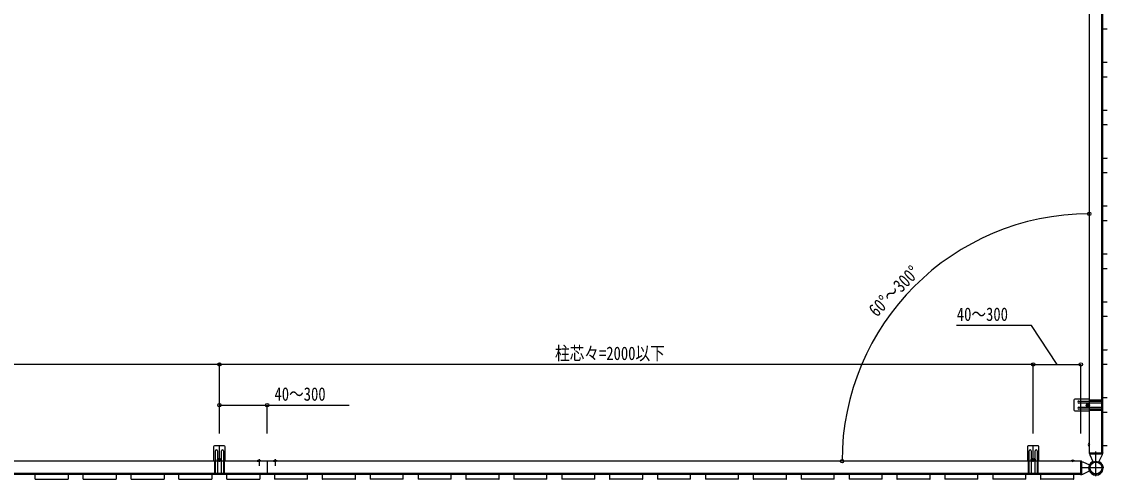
# Model space of a CAD drawing. Units: millimetres, scale not verified. Extents: x -4205 to 4205, y -2970 to 2970.
# Drawn here: x -76 to 2592, y 345 to 1469 of the extents above; entities that cross this region are included whole.
import ezdxf
from ezdxf.enums import TextEntityAlignment as Align

# ---------------------------------------------------------------- set-up
doc = ezdxf.new("R2010")
doc.units = ezdxf.units.MM
doc.header["$LTSCALE"] = 16
for name, color, linetype in [('0-4_YKK_12', 2, 'Continuous'), ('0-5_YKK_A1', 4, 'Continuous'), ('0-6_YKK_D', 6, 'Continuous')]:
    doc.layers.add(name, color=color, linetype=linetype)
doc.styles.add('ＭＳ ゴシック', font='')
doc.styles.get('ＭＳ ゴシック').set_extended_font_data('MS Gothic')

msp = doc.modelspace()

# ---------------------------------------------------------------- linework, layer by layer
at = {"layer": '0-4_YKK_12'}
for p, q in [((410.25, 397.46), (410.25, 429.31)), ((2410.25, 397.46), (2410.25, 429.31)), ((2564.5, 353.24), (2564.5, 413.09)), ((545.96, 389.6), (544.46, 389.6)), ((2584.2, 373.1), (2525.78, 373.1))]:
    msp.add_line(p, q, dxfattribs=at)
at = {"layer": '0-5_YKK_A1'}
for p, q in [((2548, 2410.1), (2548, 410.1)), ((2578, 2410.1), (2578, 410.1)), ((2581, 2410.1), (2581, 410.1)), ((2579.6, 1369.79), (2579.6, 1450.62)), ((2592.2, 1450.82), (2579.8, 1450.82)), ((2579.8, 1369.59), (2592.2, 1369.59)), ((2579.6, 1252.09), (2579.6, 1332.92)), ((2592.2, 1333.12), (2579.8, 1333.12)), ((2579.8, 1251.89), (2592.2, 1251.89)), ((2579.6, 1134.39), (2579.6, 1215.22)), ((2592.2, 1215.42), (2579.8, 1215.42)), ((2579.8, 1134.19), (2592.2, 1134.19)), ((2579.6, 1016.69), (2579.6, 1097.52)), ((2592.2, 1097.72), (2579.8, 1097.72)), ((2579.8, 1016.49), (2592.2, 1016.49)), ((2579.6, 898.99), (2579.6, 979.82)), ((2592.2, 980.02), (2579.8, 980.02)), ((2579.8, 898.79), (2592.2, 898.79)), ((2579.6, 781.29), (2579.6, 862.12)), ((2592.2, 862.32), (2579.8, 862.32)), ((2579.8, 781.09), (2592.2, 781.09)), ((2579.6, 663.59), (2579.6, 744.42)), ((2592.2, 744.62), (2579.8, 744.62)), ((2579.8, 663.39), (2592.2, 663.39)), ((2579.6, 545.89), (2579.6, 626.72)), ((2592.2, 626.92), (2579.8, 626.92)), ((2510.33, 539.4), (2510.33, 515.4)), ((2548.03, 541.6), (2512.53, 541.6)), ((2522.83, 537.4), (2579.2, 537.4)), ((2544.8, 533.65), (2544.8, 521.15)), ((2548.03, 541.6), (2548.03, 539.9)), ((2579.2, 539.9), (2548.03, 539.9)), ((2579.2, 537.4), (2579.2, 539.9)), ((2579.8, 545.69), (2592.2, 545.69)), ((2580.2, 533.4), (2580.2, 536.4)), ((2512.53, 513.2), (2548.03, 513.2)), ((2579.2, 532.4), (2522.83, 532.4)), ((2522.83, 522.4), (2579.2, 522.4)), ((2579.2, 517.4), (2522.83, 517.4)), ((2549.58, 527.4), (2541.08, 527.4)), ((2544.38, 526.16), (2544.38, 525.33)), ((2545.21, 528.65), (2545.21, 529.48)), ((2548.03, 514.9), (2579.2, 514.9)), ((2548.03, 514.9), (2548.03, 513.2)), ((2579.2, 522.4), (2579.2, 532.4)), ((2579.2, 514.9), (2579.2, 517.4)), ((2579.6, 428.19), (2579.6, 509.02)), ((2592.2, 509.22), (2579.8, 509.22)), ((2580.2, 521.4), (2580.2, 518.4)), ((422.25, 427.27), (398.25, 427.27)), ((2422.25, 427.27), (2398.25, 427.27)), ((2547.49, 434.35), (2547.49, 425.85)), ((2548, 434.35), (2547.49, 434.35)), ((2548, 434.35), (2548, 425.85)), ((2548, 431.5), (2548, 428.7)), ((2579.8, 427.99), (2592.2, 427.99)), ((396.05, 425.07), (396.05, 389.57)), ((400.25, 358.4), (400.25, 414.77)), ((405.25, 414.77), (405.25, 358.4)), ((415.25, 358.4), (415.25, 414.77)), ((420.25, 414.77), (420.25, 358.4)), ((424.45, 389.57), (424.45, 425.07)), ((2396.05, 425.07), (2396.05, 389.57)), ((2400.25, 358.4), (2400.25, 414.77)), ((2405.25, 414.77), (2405.25, 358.4)), ((2415.25, 358.4), (2415.25, 414.77)), ((2420.25, 414.77), (2420.25, 358.4)), ((2424.45, 389.57), (2424.45, 425.07)), ((2548, 425.85), (2547.49, 425.85)), ((2547.7, 410.1), (2547.7, 409.6)), ((2548, 410.1), (2581, 410.1)), ((2549.2, 408.1), (2579.8, 408.1)), ((2549.3, 408.1), (2549.3, 405.6)), ((2549.3, 405.6), (2556.98, 389.12)), ((2579.7, 405.6), (2572.02, 389.12)), ((2579.7, 408.1), (2579.7, 405.6)), ((2527.5, 389.6), (-1472.5, 389.6)), ((397.75, 389.57), (396.05, 389.57)), ((397.75, 389.57), (397.75, 358.4)), ((416.5, 392.8), (404, 392.8)), ((409, 393.21), (408.17, 393.21)), ((410.25, 388.02), (410.25, 396.52)), ((411.49, 392.38), (412.32, 392.38)), ((422.75, 358.4), (422.75, 389.57)), ((424.45, 389.57), (422.75, 389.57)), ((502.8, 390.11), (509.5, 390.11)), ((502.8, 389.6), (502.8, 390.11)), ((502.8, 389.6), (509.5, 389.6)), ((512.2, 390.11), (505.5, 390.11)), ((512.2, 389.6), (505.5, 389.6)), ((506.1, 389.6), (508.9, 389.6)), ((507.5, 394.6), (507.5, 378.57)), ((512.2, 389.6), (512.2, 390.11)), ((527.5, 389.6), (527.5, 356.6)), ((542.79, 390.11), (549.49, 390.11)), ((542.79, 389.6), (542.79, 390.11)), ((542.79, 389.6), (549.49, 389.6)), ((552.19, 390.11), (545.49, 390.11)), ((552.19, 389.6), (545.49, 389.6)), ((546.09, 389.6), (548.89, 389.6)), ((547.49, 394.6), (547.49, 378.57)), ((552.19, 389.6), (552.19, 390.11)), ((2397.75, 389.57), (2396.05, 389.57)), ((2397.75, 389.57), (2397.75, 358.4)), ((2416.5, 392.8), (2404, 392.8)), ((2409, 393.21), (2408.17, 393.21)), ((2410.25, 388.02), (2410.25, 396.52)), ((2411.49, 392.38), (2412.32, 392.38)), ((2422.75, 358.4), (2422.75, 389.57)), ((2424.45, 389.57), (2422.75, 389.57)), ((2511.75, 390.11), (2503.25, 390.11)), ((2503.25, 389.6), (2503.25, 390.11)), ((2511.75, 389.6), (2503.25, 389.6)), ((2508.9, 389.6), (2506.1, 389.6)), ((2511.75, 389.6), (2511.75, 390.11)), ((2529.5, 357.8), (2529.5, 388.4)), ((2529.5, 388.3), (2532, 388.3)), ((2532, 388.3), (2548.48, 380.62)), ((2527.5, 359.6), (-1472.5, 359.6)), ((2527.5, 356.6), (-1472.5, 356.6)), ((-42.42, 345.4), (-42.42, 357.8)), ((38.61, 358), (-42.22, 358)), ((38.81, 357.8), (38.81, 345.4)), ((75.28, 345.4), (75.28, 357.8)), ((156.31, 358), (75.48, 358)), ((156.51, 357.8), (156.51, 345.4)), ((192.98, 345.4), (192.98, 357.8)), ((274.01, 358), (193.18, 358)), ((274.21, 357.8), (274.21, 345.4)), ((310.68, 345.4), (310.68, 357.8)), ((391.71, 358), (310.88, 358)), ((391.91, 357.8), (391.91, 345.4)), ((397.75, 358.4), (400.25, 358.4)), ((404.25, 357.4), (401.25, 357.4)), ((405.25, 358.4), (415.25, 358.4)), ((416.25, 357.4), (419.25, 357.4)), ((420.25, 358.4), (422.75, 358.4)), ((428.38, 345.4), (428.38, 357.8)), ((509.41, 358), (428.58, 358)), ((509.61, 357.8), (509.61, 345.4)), ((545.39, 357.8), (545.39, 345.4)), ((545.59, 358), (626.42, 358)), ((626.62, 345.4), (626.62, 357.8)), ((663.09, 357.8), (663.09, 345.4)), ((663.29, 358), (744.12, 358)), ((744.32, 345.4), (744.32, 357.8)), ((780.79, 357.8), (780.79, 345.4)), ((780.99, 358), (861.82, 358)), ((862.02, 345.4), (862.02, 357.8)), ((898.49, 357.8), (898.49, 345.4)), ((898.69, 358), (979.52, 358)), ((979.72, 345.4), (979.72, 357.8)), ((1016.19, 357.8), (1016.19, 345.4)), ((1016.39, 358), (1097.22, 358)), ((1097.42, 345.4), (1097.42, 357.8)), ((1133.89, 357.8), (1133.89, 345.4)), ((1134.09, 358), (1214.92, 358)), ((1215.12, 345.4), (1215.12, 357.8)), ((1251.59, 357.8), (1251.59, 345.4)), ((1251.79, 358), (1332.62, 358)), ((1332.82, 345.4), (1332.82, 357.8)), ((1369.29, 357.8), (1369.29, 345.4)), ((1369.49, 358), (1450.32, 358)), ((1450.52, 345.4), (1450.52, 357.8)), ((1486.99, 357.8), (1486.99, 345.4)), ((1487.19, 358), (1568.02, 358)), ((1568.22, 345.4), (1568.22, 357.8)), ((1604.69, 357.8), (1604.69, 345.4)), ((1604.89, 358), (1685.72, 358)), ((1685.92, 345.4), (1685.92, 357.8)), ((1722.39, 357.8), (1722.39, 345.4)), ((1722.59, 358), (1803.42, 358)), ((1803.62, 345.4), (1803.62, 357.8)), ((1840.09, 357.8), (1840.09, 345.4)), ((1840.29, 358), (1921.12, 358)), ((1921.32, 345.4), (1921.32, 357.8)), ((1957.79, 357.8), (1957.79, 345.4)), ((1957.99, 358), (2038.82, 358)), ((2039.02, 345.4), (2039.02, 357.8)), ((2075.49, 357.8), (2075.49, 345.4)), ((2075.69, 358), (2156.52, 358)), ((2156.72, 345.4), (2156.72, 357.8)), ((2193.19, 357.8), (2193.19, 345.4)), ((2193.39, 358), (2274.22, 358)), ((2274.42, 345.4), (2274.42, 357.8)), ((2310.89, 357.8), (2310.89, 345.4)), ((2311.09, 358), (2391.92, 358)), ((2392.12, 345.4), (2392.12, 357.8)), ((2397.75, 358.4), (2400.25, 358.4)), ((2404.25, 357.4), (2401.25, 357.4)), ((2405.25, 358.4), (2415.25, 358.4)), ((2416.25, 357.4), (2419.25, 357.4)), ((2420.25, 358.4), (2422.75, 358.4)), ((2428.53, 357.8), (2428.53, 345.4)), ((2428.73, 358), (2509.57, 358)), ((2509.77, 345.4), (2509.77, 357.8)), ((2527.5, 356.3), (2528, 356.3)), ((2529.5, 357.9), (2532, 357.9)), ((2532, 357.9), (2548.48, 365.58)), ((-42.22, 345.2), (38.61, 345.2)), ((75.48, 345.2), (156.31, 345.2)), ((193.18, 345.2), (274.01, 345.2)), ((310.88, 345.2), (391.71, 345.2)), ((428.58, 345.2), (509.41, 345.2)), ((626.42, 345.2), (545.59, 345.2)), ((744.12, 345.2), (663.29, 345.2)), ((861.82, 345.2), (780.99, 345.2)), ((979.52, 345.2), (898.69, 345.2)), ((1097.22, 345.2), (1016.39, 345.2)), ((1214.92, 345.2), (1134.09, 345.2)), ((1332.62, 345.2), (1251.79, 345.2)), ((1450.32, 345.2), (1369.49, 345.2)), ((1568.02, 345.2), (1487.19, 345.2)), ((1685.72, 345.2), (1604.89, 345.2)), ((1803.42, 345.2), (1722.59, 345.2)), ((1921.12, 345.2), (1840.29, 345.2)), ((2038.82, 345.2), (1957.99, 345.2)), ((2156.52, 345.2), (2075.69, 345.2)), ((2274.22, 345.2), (2193.39, 345.2)), ((2391.92, 345.2), (2311.09, 345.2)), ((2509.57, 345.2), (2428.73, 345.2))]:
    msp.add_line(p, q, dxfattribs=at)
for points in [[(2543.55, 527.82), (2542.72, 527.82), (2542.72, 526.99), (2543.55, 526.99)], [(2545.21, 529.48), (2544.38, 529.48), (2544.38, 528.65)], [(2544.38, 525.33), (2545.21, 525.33), (2545.21, 526.16)], [(2546.04, 526.99), (2546.87, 526.99), (2546.87, 527.82), (2546.04, 527.82)], [(2545.9, 432.18), (2547.81, 431.25), (2548.42, 430.1)], [(2545.9, 428.03), (2547.81, 428.96), (2548.42, 430.1)], [(2547.7, 410.1), (2581.3, 410.1), (2581.3, 409.6)], [(408.17, 393.21), (408.17, 392.38), (409, 392.38)], [(410.66, 394.04), (410.66, 394.87), (409.83, 394.87), (409.83, 394.04)], [(409.83, 391.55), (409.83, 390.72), (410.66, 390.72), (410.66, 391.55)], [(412.32, 392.38), (412.32, 393.21), (411.49, 393.21)], [(505.4, 391.75), (506.35, 389.81), (507.5, 389.19)], [(509.6, 391.75), (508.65, 389.81), (507.5, 389.19)], [(545.39, 391.75), (546.34, 389.81), (547.49, 389.19)], [(549.59, 391.75), (548.64, 389.81), (547.49, 389.19)], [(2408.17, 393.21), (2408.17, 392.38), (2409, 392.38)], [(2410.66, 394.04), (2410.66, 394.87), (2409.83, 394.87), (2409.83, 394.04)], [(2409.83, 391.55), (2409.83, 390.72), (2410.66, 390.72), (2410.66, 391.55)], [(2412.32, 392.38), (2412.32, 393.21), (2411.49, 393.21)], [(2505.42, 391.7), (2506.35, 389.79), (2507.5, 389.18)], [(2509.57, 391.7), (2508.64, 389.79), (2507.5, 389.18)], [(2527.5, 356.3), (2527.5, 389.9), (2528, 389.9)]]:
    msp.add_lwpolyline(points, dxfattribs=at)
for centre, radius in [((2544.8, 527.4), 4.25), ((410.25, 392.8), 4.25), ((2410.25, 392.8), 4.25), ((2564.5, 373.1), 16.2), ((2564.5, 373.1), 14.47)]:
    msp.add_circle(centre, radius, dxfattribs=at)
for centre, radius, start, end in [((2579.8, 1450.62), 0.2, 90, 180), ((2592.2, 1450.62), 0.2, 0, 90), ((2579.8, 1369.79), 0.2, 180, 270), ((2592.2, 1369.79), 0.2, 270, 0), ((2579.8, 1332.92), 0.2, 90, 180), ((2592.2, 1332.92), 0.2, 0, 90), ((2579.8, 1252.09), 0.2, 180, 270), ((2592.2, 1252.09), 0.2, 270, 0), ((2579.8, 1215.22), 0.2, 90, 180), ((2592.2, 1215.22), 0.2, 0, 90), ((2579.8, 1134.39), 0.2, 180, 270), ((2592.2, 1134.39), 0.2, 270, 0), ((2579.8, 1097.52), 0.2, 90, 180), ((2592.2, 1097.52), 0.2, 0, 90), ((2579.8, 1016.69), 0.2, 180, 270), ((2592.2, 1016.69), 0.2, 270, 0), ((2579.8, 979.82), 0.2, 90, 180), ((2592.2, 979.82), 0.2, 0, 90), ((2579.8, 898.99), 0.2, 180, 270), ((2592.2, 898.99), 0.2, 270, 0), ((2579.8, 862.12), 0.2, 90, 180), ((2592.2, 862.12), 0.2, 0, 90), ((2579.8, 781.29), 0.2, 180, 270), ((2592.2, 781.29), 0.2, 270, 0), ((2579.8, 744.42), 0.2, 90, 180), ((2592.2, 744.42), 0.2, 0, 90), ((2579.8, 663.59), 0.2, 180, 270), ((2592.2, 663.59), 0.2, 270, 0), ((2579.8, 626.72), 0.2, 90, 180), ((2592.2, 626.72), 0.2, 0, 90), ((2512.53, 539.4), 2.2, 90, 180), ((2522.83, 534.9), 2.5, 90, 270), ((2579.2, 536.4), 1, 0, 90), ((2579.8, 545.89), 0.2, 180, 270), ((2592.2, 545.89), 0.2, 270, 0), ((2512.53, 515.4), 2.2, 180, 270), ((2522.83, 519.9), 2.5, 90, 270), ((2543.55, 528.65), 0.83, 270, 0), ((2543.55, 526.16), 0.83, 0, 90), ((2546.04, 528.65), 0.83, 180, 270), ((2546.04, 526.16), 0.83, 90, 180), ((2579.2, 533.4), 1, 270, 0), ((2579.2, 521.4), 1, 0, 90), ((2579.2, 518.4), 1, 270, 0), ((2579.8, 509.02), 0.2, 90, 180), ((2592.2, 509.02), 0.2, 0, 90), ((398.25, 425.07), 2.2, 90, 180), ((422.25, 425.07), 2.2, 0, 90), ((2398.25, 425.07), 2.2, 90, 180), ((2422.25, 425.07), 2.2, 0, 90), ((2551.03, 430.1), 5.53, 129.79413, 230.20587), ((2579.8, 428.19), 0.2, 180, 270), ((2592.2, 428.19), 0.2, 270, 0), ((402.75, 414.77), 2.5, 0, 180), ((417.75, 414.77), 2.5, 0, 180), ((2402.75, 414.77), 2.5, 0, 180), ((2417.75, 414.77), 2.5, 0, 180), ((2549.2, 409.6), 1.5, 180, 270), ((2579.8, 409.6), 1.5, 270, 0), ((409, 394.04), 0.83, 270, 0), ((409, 391.55), 0.83, 0, 90), ((411.49, 394.04), 0.83, 180, 270), ((411.49, 391.55), 0.83, 90, 180), ((507.5, 385.55), 6.55, 44.12696, 135.87304), ((547.49, 385.55), 6.55, 44.12696, 135.87304), ((2409, 394.04), 0.83, 270, 0), ((2409, 391.55), 0.83, 0, 90), ((2411.49, 394.04), 0.83, 180, 270), ((2411.49, 391.55), 0.83, 90, 180), ((2507.5, 386.57), 5.53, 39.79413, 140.20587), ((2528, 388.4), 1.5, 0, 90), ((2564.5, 373.1), 18, 154.87018, 205.12982), ((2564.5, 373.1), 17.7, 114.448, 65.552), ((-42.22, 357.8), 0.2, 90, 180), ((38.61, 357.8), 0.2, 0, 90), ((75.48, 357.8), 0.2, 90, 180), ((156.31, 357.8), 0.2, 0, 90), ((193.18, 357.8), 0.2, 90, 180), ((274.01, 357.8), 0.2, 0, 90), ((310.88, 357.8), 0.2, 90, 180), ((391.71, 357.8), 0.2, 0, 90), ((401.25, 358.4), 1, 180, 270), ((404.25, 358.4), 1, 270, 0), ((416.25, 358.4), 1, 180, 270), ((419.25, 358.4), 1, 270, 0), ((428.58, 357.8), 0.2, 90, 180), ((509.41, 357.8), 0.2, 0, 90), ((545.59, 357.8), 0.2, 90, 180), ((626.42, 357.8), 0.2, 0, 90), ((663.29, 357.8), 0.2, 90, 180), ((744.12, 357.8), 0.2, 0, 90), ((780.99, 357.8), 0.2, 90, 180), ((861.82, 357.8), 0.2, 0, 90), ((898.69, 357.8), 0.2, 90, 180), ((979.52, 357.8), 0.2, 0, 90), ((1016.39, 357.8), 0.2, 90, 180), ((1097.22, 357.8), 0.2, 0, 90), ((1134.09, 357.8), 0.2, 90, 180), ((1214.92, 357.8), 0.2, 0, 90), ((1251.79, 357.8), 0.2, 90, 180), ((1332.62, 357.8), 0.2, 0, 90), ((1369.49, 357.8), 0.2, 90, 180), ((1450.32, 357.8), 0.2, 0, 90), ((1487.19, 357.8), 0.2, 90, 180), ((1568.02, 357.8), 0.2, 0, 90), ((1604.89, 357.8), 0.2, 90, 180), ((1685.72, 357.8), 0.2, 0, 90), ((1722.59, 357.8), 0.2, 90, 180), ((1803.42, 357.8), 0.2, 0, 90), ((1840.29, 357.8), 0.2, 90, 180), ((1921.12, 357.8), 0.2, 0, 90), ((1957.99, 357.8), 0.2, 90, 180), ((2038.82, 357.8), 0.2, 0, 90), ((2075.69, 357.8), 0.2, 90, 180), ((2156.52, 357.8), 0.2, 0, 90), ((2193.39, 357.8), 0.2, 90, 180), ((2274.22, 357.8), 0.2, 0, 90), ((2311.09, 357.8), 0.2, 90, 180), ((2391.92, 357.8), 0.2, 0, 90), ((2401.25, 358.4), 1, 180, 270), ((2404.25, 358.4), 1, 270, 0), ((2416.25, 358.4), 1, 180, 270), ((2419.25, 358.4), 1, 270, 0), ((2428.73, 357.8), 0.2, 90, 180), ((2509.57, 357.8), 0.2, 0, 90), ((2528, 357.8), 1.5, 270, 0), ((-42.22, 345.4), 0.2, 180, 270), ((38.61, 345.4), 0.2, 270, 0), ((75.48, 345.4), 0.2, 180, 270), ((156.31, 345.4), 0.2, 270, 0), ((193.18, 345.4), 0.2, 180, 270), ((274.01, 345.4), 0.2, 270, 0), ((310.88, 345.4), 0.2, 180, 270), ((391.71, 345.4), 0.2, 270, 0), ((428.58, 345.4), 0.2, 180, 270), ((509.41, 345.4), 0.2, 270, 0), ((545.59, 345.4), 0.2, 180, 270), ((626.42, 345.4), 0.2, 270, 0), ((663.29, 345.4), 0.2, 180, 270), ((744.12, 345.4), 0.2, 270, 0), ((780.99, 345.4), 0.2, 180, 270), ((861.82, 345.4), 0.2, 270, 0), ((898.69, 345.4), 0.2, 180, 270), ((979.52, 345.4), 0.2, 270, 0), ((1016.39, 345.4), 0.2, 180, 270), ((1097.22, 345.4), 0.2, 270, 0), ((1134.09, 345.4), 0.2, 180, 270), ((1214.92, 345.4), 0.2, 270, 0), ((1251.79, 345.4), 0.2, 180, 270), ((1332.62, 345.4), 0.2, 270, 0), ((1369.49, 345.4), 0.2, 180, 270), ((1450.32, 345.4), 0.2, 270, 0), ((1487.19, 345.4), 0.2, 180, 270), ((1568.02, 345.4), 0.2, 270, 0), ((1604.89, 345.4), 0.2, 180, 270), ((1685.72, 345.4), 0.2, 270, 0), ((1722.59, 345.4), 0.2, 180, 270), ((1803.42, 345.4), 0.2, 270, 0), ((1840.29, 345.4), 0.2, 180, 270), ((1921.12, 345.4), 0.2, 270, 0), ((1957.99, 345.4), 0.2, 180, 270), ((2038.82, 345.4), 0.2, 270, 0), ((2075.69, 345.4), 0.2, 180, 270), ((2156.52, 345.4), 0.2, 270, 0), ((2193.39, 345.4), 0.2, 180, 270), ((2274.22, 345.4), 0.2, 270, 0), ((2311.09, 345.4), 0.2, 180, 270), ((2391.92, 345.4), 0.2, 270, 0), ((2428.73, 345.4), 0.2, 180, 270), ((2509.57, 345.4), 0.2, 270, 0)]:
    msp.add_arc(centre, radius, start, end, dxfattribs=at)
at = {"layer": '0-6_YKK_D'}
for p, q in [((410.25, 627.27), (-1355.25, 627.27)), ((410.25, 457.27), (410.25, 628.27)), ((410.25, 457.27), (410.25, 628.27)), ((2410.25, 627.27), (410.25, 627.27)), ((2410.25, 457.27), (2410.25, 628.27)), ((2410.25, 457.27), (2410.25, 628.27)), ((2410.25, 627.27), (2527.5, 627.27)), ((2527.5, 457.27), (2527.5, 628.27)), ((410.25, 457.27), (410.25, 528.27)), ((527.5, 457.27), (527.5, 528.27))]:
    msp.add_line(p, q, dxfattribs=at)
for points in [[(2468.87, 627.27), (2405.92, 723.29), (2221.52, 723.29)], [(410.25, 527.27), (527.5, 527.27), (728.9, 527.27)]]:
    msp.add_lwpolyline(points, dxfattribs=at)
for centre in [(2548, 997.17), (410.25, 627.27), (410.25, 627.27), (2410.25, 627.27), (2410.25, 627.27), (2527.5, 627.27), (410.25, 527.27), (527.5, 527.27), (1940.43, 389.6)]:
    msp.add_circle(centre, 4.25, dxfattribs=at)
msp.add_arc((2548, 389.6), 607.57, 90, 180, dxfattribs=at)

# ---------------------------------------------------------------- texts
at = {"layer": '0-6_YKK_D', "style": 'ＭＳ ゴシック', "width": 0.8}
msp.add_text('60°～300°', height=32.99, rotation=45, dxfattribs=at).set_placement((2032.82, 735.07), align=Align.BOTTOM_LEFT)
for s, p in [('40～300', (2222.52, 724.29)), ('柱芯々=2000以下', (1235.05, 628.27)), ('40～300', (545.5, 528.27))]:
    msp.add_text(s, height=32.99, dxfattribs=at).set_placement(p, align=Align.BOTTOM_LEFT)

doc.saveas('drawing.dxf')
